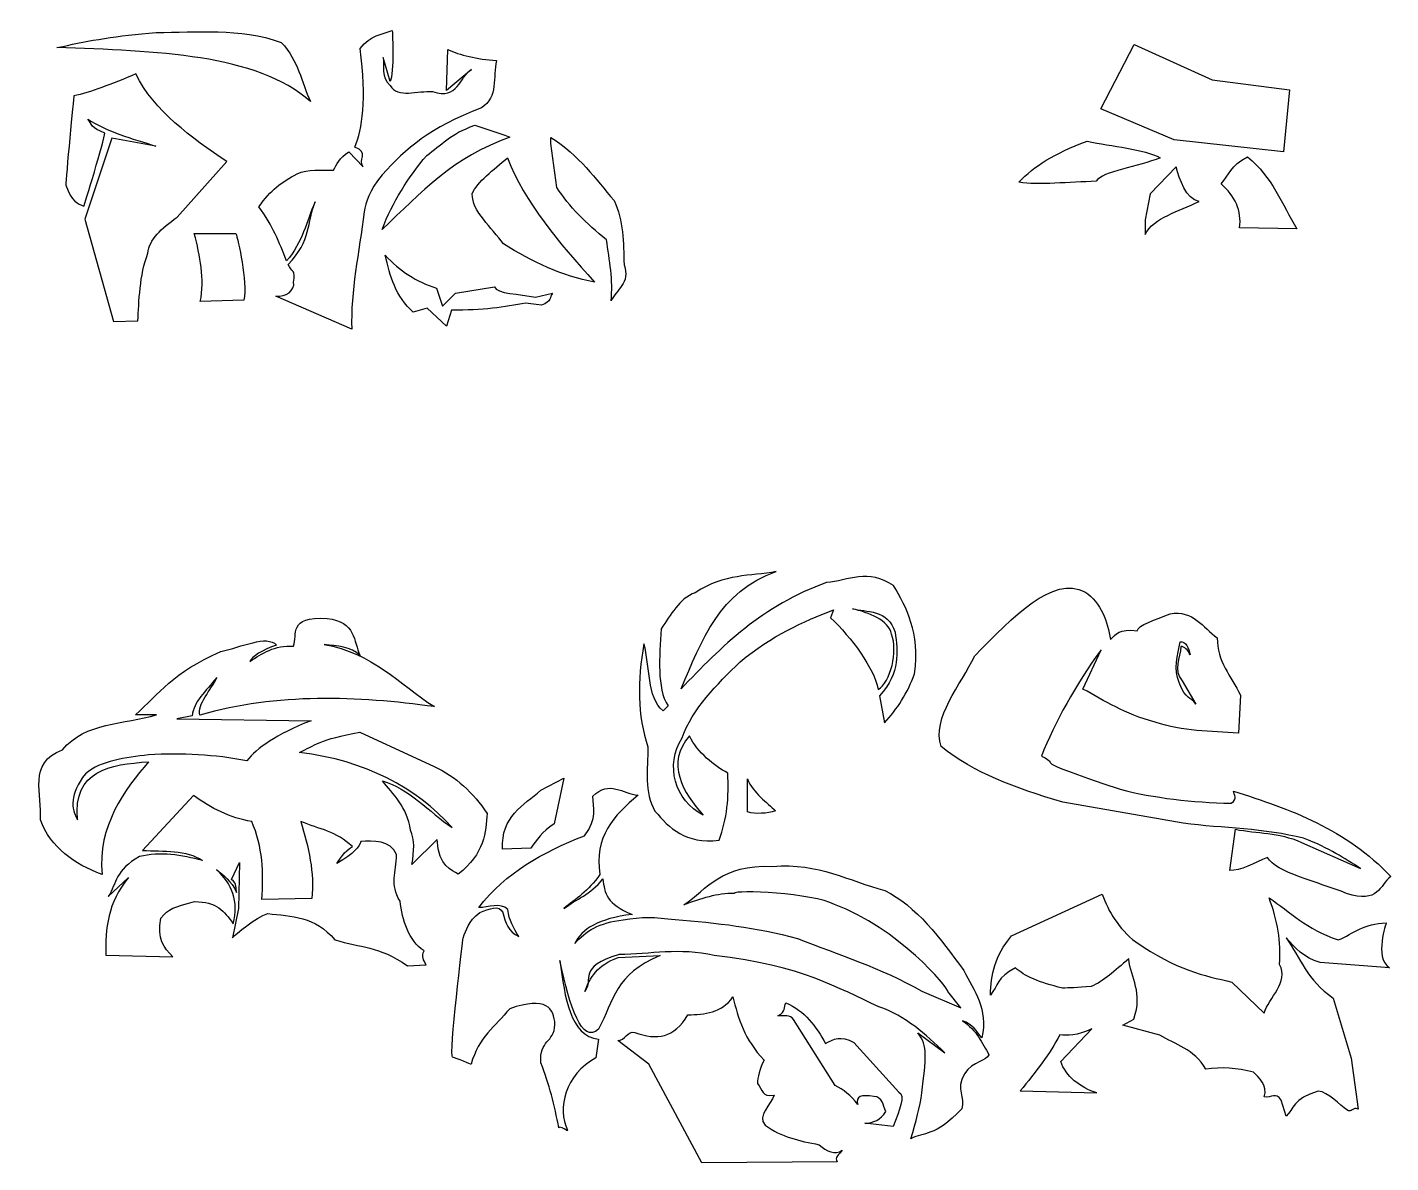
# Model space of a CAD drawing. Header units: centimetres. Extents: x -10 to 51.2, y -6.5 to 14.
# Drawn here: x 29.19 to 42.55, y 2.51 to 13.64 of the extents above; entities that cross this region are included whole.
import ezdxf

# ---------------------------------------------------------------- set-up
doc = ezdxf.new("R2010")
doc.units = ezdxf.units.CM
doc.header["$MEASUREMENT"] = 0
doc.layers.add('Layer 1', color=7, linetype='Continuous')

msp = doc.modelspace()

# ---------------------------------------------------------------- linework, layer by layer
at = {"layer": 'Layer 1', "color": 69, "lineweight": 25}
for points, knots in [([(29.47546, 13.44257), (30.44685, 13.4044), (31.43572, 13.3832), (31.96134, 12.91199), (31.96134, 12.91199), (31.87247, 13.1061), (31.8466, 13.30921), (31.6764, 13.4917), (31.6764, 13.4917), (31.25733, 13.64055), (30.85509, 13.58731), (30.4482, 13.58996), (30.4482, 13.58996), (30.06676, 13.55948), (29.78578, 13.5089), (29.53442, 13.4524), (29.53442, 13.4524), (29.53442, 13.4524), (29.47547, 13.44257), (29.47547, 13.44257), (29.47547, 13.44257), (29.47547, 13.44257), (29.47546, 13.44257), (29.47546, 13.44257)], [0, 0, 0, 0, 0.14285714, 0.14285714, 0.14285714, 0.14285714, 0.28571429, 0.28571429, 0.28571429, 0.28571429, 0.42857143, 0.42857143, 0.42857143, 0.42857143, 0.57142857, 0.57142857, 0.57142857, 0.57142857, 0.71428571, 0.71428571, 0.71428571, 0.71428571, 1, 1, 1, 1]), ([(33.30917, 13.42195), (33.30917, 13.42195), (33.29443, 13.0191), (33.29443, 13.0191), (33.29443, 13.0191), (33.29443, 13.0191), (33.54007, 13.22544), (33.54007, 13.22544), (33.54007, 13.22544), (33.41385, 13.1516), (33.41627, 12.92573), (33.15687, 13.00928), (33.15687, 13.00928), (33.01553, 13.02262), (32.81582, 12.9387), (32.74419, 13.06823), (32.74419, 13.06823), (32.65008, 13.15994), (32.68655, 13.25164), (32.67541, 13.34335), (32.67541, 13.34335), (32.67541, 13.34335), (32.74419, 13.10754), (32.74419, 13.10754), (32.74419, 13.10754), (32.78349, 13.18614), (32.76384, 13.60865), (32.76384, 13.60865), (32.76384, 13.60865), (32.65904, 13.56507), (32.55423, 13.57094), (32.44942, 13.43179), (32.44942, 13.43179), (32.51366, 12.92431), (32.47295, 12.64725), (32.39538, 12.46397), (32.39538, 12.46397), (32.54221, 12.41366), (32.42322, 12.33787), (32.4789, 12.27237), (32.4789, 12.27237), (32.4789, 12.27237), (32.33643, 12.41975), (32.33643, 12.41975), (32.33643, 12.41975), (32.24336, 12.35916), (32.21871, 12.29857), (32.18905, 12.23798), (32.18905, 12.23798), (32.06657, 12.23824), (31.94054, 12.25273), (31.83041, 12.20359), (31.83041, 12.20359), (31.68079, 12.12257), (31.56961, 12.04681), (31.45704, 11.87934), (31.45704, 11.87934), (31.59573, 11.68938), (31.65317, 11.53872), (31.72725, 11.34876), (31.72725, 11.34876), (31.88673, 11.53889), (31.92097, 11.72615), (32.00728, 11.92847), (32.00728, 11.92847), (31.92666, 11.72557), (31.97372, 11.55214), (31.74199, 11.31437), (31.74199, 11.31437), (31.77634, 11.2413), (31.81986, 11.26203), (31.79603, 11.14242), (31.79603, 11.14242), (31.81336, 11.0626), (31.71851, 10.99015), (31.62408, 11.00486), (31.62408, 11.00486), (31.62408, 11.00486), (32.36592, 10.68061), (32.36592, 10.68061), (32.36592, 10.68061), (32.35471, 11.05146), (32.4383, 11.43469), (32.48874, 11.83021), (32.48874, 11.83021), (32.50674, 11.92864), (32.53186, 12.03103), (32.6656, 12.19376), (32.6656, 12.19376), (32.90074, 12.45487), (33.12579, 12.65125), (33.63834, 12.85208), (33.63834, 12.85208), (33.80359, 12.95323), (33.74878, 13.15441), (33.78573, 13.31388), (33.78573, 13.31388), (33.59386, 13.32767), (33.42275, 13.36903), (33.30919, 13.42196), (33.30919, 13.42196), (33.30919, 13.42196), (33.30917, 13.42195), (33.30917, 13.42195)], [0, 0, 0, 0, 0.03703704, 0.03703704, 0.03703704, 0.03703704, 0.07407407, 0.07407407, 0.07407407, 0.07407407, 0.11111111, 0.11111111, 0.11111111, 0.11111111, 0.14814815, 0.14814815, 0.14814815, 0.14814815, 0.18518519, 0.18518519, 0.18518519, 0.18518519, 0.22222222, 0.22222222, 0.22222222, 0.22222222, 0.25925926, 0.25925926, 0.25925926, 0.25925926, 0.2962963, 0.2962963, 0.2962963, 0.2962963, 0.33333333, 0.33333333, 0.33333333, 0.33333333, 0.37037037, 0.37037037, 0.37037037, 0.37037037, 0.40740741, 0.40740741, 0.40740741, 0.40740741, 0.44444444, 0.44444444, 0.44444444, 0.44444444, 0.48148148, 0.48148148, 0.48148148, 0.48148148, 0.51851852, 0.51851852, 0.51851852, 0.51851852, 0.55555556, 0.55555556, 0.55555556, 0.55555556, 0.59259259, 0.59259259, 0.59259259, 0.59259259, 0.62962963, 0.62962963, 0.62962963, 0.62962963, 0.66666667, 0.66666667, 0.66666667, 0.66666667, 0.7037037, 0.7037037, 0.7037037, 0.7037037, 0.74074074, 0.74074074, 0.74074074, 0.74074074, 0.77777778, 0.77777778, 0.77777778, 0.77777778, 0.81481481, 0.81481481, 0.81481481, 0.81481481, 0.85185185, 0.85185185, 0.85185185, 0.85185185, 0.88888889, 0.88888889, 0.88888889, 0.88888889, 0.92592593, 0.92592593, 0.92592593, 0.92592593, 1, 1, 1, 1]), ([(31.14071, 12.32321), (31.14071, 12.32321), (30.65434, 11.77789), (30.65434, 11.77789), (30.65434, 11.77789), (30.50308, 11.67021), (30.37793, 11.55779), (30.3694, 11.42417), (30.3694, 11.42417), (30.28645, 11.21202), (30.28014, 10.94845), (30.27114, 10.76094), (30.27114, 10.76094), (30.27114, 10.76094), (30.03041, 10.75603), (30.03041, 10.75603), (30.03041, 10.75603), (30.03041, 10.75603), (29.75038, 11.75824), (29.75038, 11.75824), (29.75038, 11.75824), (29.75038, 11.75824), (30.01567, 12.55411), (30.01567, 12.55411), (30.01567, 12.55411), (30.01567, 12.55411), (30.448, 12.47551), (30.448, 12.47551), (30.448, 12.47551), (30.21075, 12.5494), (29.96671, 12.61651), (29.77986, 12.7408), (29.77986, 12.7408), (29.81729, 12.69495), (29.81273, 12.64909), (29.94689, 12.60324), (29.94689, 12.60324), (29.94689, 12.54429), (29.74055, 11.88597), (29.74055, 11.88597), (29.74055, 11.88597), (29.6816, 11.90924), (29.62264, 11.92876), (29.56369, 12.09231), (29.56369, 12.09231), (29.56369, 12.15126), (29.6423, 12.96679), (29.6423, 12.96679), (29.6423, 12.96679), (29.79865, 12.99992), (30.0172, 13.08487), (30.25149, 13.18295), (30.25149, 13.18295), (30.42605, 12.81889), (30.7987, 12.55846), (31.14071, 12.32321)], [0, 0, 0, 0, 0.06666667, 0.06666667, 0.06666667, 0.06666667, 0.13333333, 0.13333333, 0.13333333, 0.13333333, 0.2, 0.2, 0.2, 0.2, 0.26666667, 0.26666667, 0.26666667, 0.26666667, 0.33333333, 0.33333333, 0.33333333, 0.33333333, 0.4, 0.4, 0.4, 0.4, 0.46666667, 0.46666667, 0.46666667, 0.46666667, 0.53333333, 0.53333333, 0.53333333, 0.53333333, 0.6, 0.6, 0.6, 0.6, 0.66666667, 0.66666667, 0.66666667, 0.66666667, 0.73333333, 0.73333333, 0.73333333, 0.73333333, 0.8, 0.8, 0.8, 0.8, 0.86666667, 0.86666667, 0.86666667, 0.86666667, 1, 1, 1, 1]), ([(33.86778, 12.58121), (33.86778, 12.58121), (33.57301, 12.67947), (33.57301, 12.67947), (33.57301, 12.67947), (33.32285, 12.59154), (33.24568, 12.48439), (33.10138, 12.3847), (33.10138, 12.3847), (32.91861, 12.16702), (32.76836, 11.92766), (32.66414, 11.6576), (32.66414, 11.6576), (33.04996, 12.02573), (33.36217, 12.36678), (33.91691, 12.56156), (33.91691, 12.56156), (33.91691, 12.56156), (33.86778, 12.58121), (33.86778, 12.58121)], [0, 0, 0, 0, 0.16666667, 0.16666667, 0.16666667, 0.16666667, 0.33333333, 0.33333333, 0.33333333, 0.33333333, 0.5, 0.5, 0.5, 0.5, 0.66666667, 0.66666667, 0.66666667, 0.66666667, 1, 1, 1, 1]), ([(34.3182, 12.50055), (34.3182, 12.50055), (34.37715, 12.06822), (34.37715, 12.06822), (34.37715, 12.06822), (34.49792, 11.88576), (34.66472, 11.71374), (34.86352, 11.55729), (34.86352, 11.55729), (34.89177, 11.35423), (34.93098, 11.16099), (34.90774, 10.95793), (34.90774, 10.95793), (34.96017, 11.06992), (35.09941, 11.12984), (35.03547, 11.31165), (35.03547, 11.31165), (35.03106, 11.52936), (35.03072, 11.74823), (34.93721, 11.94049), (34.93721, 11.94049), (34.75445, 12.15567), (34.5998, 12.38139), (34.3182, 12.5595), (34.3182, 12.5595), (34.3182, 12.5595), (34.3182, 12.50055), (34.3182, 12.50055)], [0, 0, 0, 0, 0.125, 0.125, 0.125, 0.125, 0.25, 0.25, 0.25, 0.25, 0.375, 0.375, 0.375, 0.375, 0.5, 0.5, 0.5, 0.5, 0.625, 0.625, 0.625, 0.625, 0.75, 0.75, 0.75, 0.75, 1, 1, 1, 1]), ([(33.89181, 12.36101), (33.76029, 12.2431), (33.59442, 12.1252), (33.54791, 12.00729), (33.54791, 12.00729), (33.54334, 11.83292), (33.7406, 11.67873), (33.8525, 11.51601), (33.8525, 11.51601), (34.13497, 11.34482), (34.4252, 11.19693), (34.74663, 11.14264), (34.74663, 11.14264), (34.39546, 11.52984), (34.06237, 11.92221), (33.8918, 12.36102), (33.8918, 12.36102), (33.8918, 12.36102), (33.89181, 12.36101), (33.89181, 12.36101)], [0, 0, 0, 0, 0.16666667, 0.16666667, 0.16666667, 0.16666667, 0.33333333, 0.33333333, 0.33333333, 0.33333333, 0.5, 0.5, 0.5, 0.5, 0.66666667, 0.66666667, 0.66666667, 0.66666667, 1, 1, 1, 1]), ([(30.82341, 11.61862), (30.87938, 11.39591), (30.92742, 11.17319), (30.88236, 10.95048), (30.88236, 10.95048), (30.88236, 10.95048), (31.30977, 10.96522), (31.30977, 10.96522), (31.30977, 10.96522), (31.34861, 11.14197), (31.25079, 11.56212), (31.23116, 11.61862), (31.23116, 11.61862), (31.23116, 11.61862), (30.8234, 11.61862), (30.8234, 11.61862), (30.8234, 11.61862), (30.8234, 11.61862), (30.82341, 11.61862), (30.82341, 11.61862)], [0, 0, 0, 0, 0.16666667, 0.16666667, 0.16666667, 0.16666667, 0.33333333, 0.33333333, 0.33333333, 0.33333333, 0.5, 0.5, 0.5, 0.5, 0.66666667, 0.66666667, 0.66666667, 0.66666667, 1, 1, 1, 1]), ([(32.69469, 11.40626), (32.74097, 11.2014), (32.79495, 10.99963), (32.96981, 10.8462), (32.96981, 10.8462), (32.96981, 10.8462), (33.10737, 10.8855), (33.10737, 10.8855), (33.10737, 10.8855), (33.10737, 10.8855), (33.29405, 10.70864), (33.29405, 10.70864), (33.29405, 10.70864), (33.29405, 10.70864), (33.34318, 10.86585), (33.34318, 10.86585), (33.34318, 10.86585), (33.64967, 10.86473), (33.86731, 10.89693), (34.07028, 10.93463), (34.07028, 10.93463), (34.07028, 10.93463), (34.22749, 10.91498), (34.22749, 10.91498), (34.22749, 10.91498), (34.32946, 10.95428), (34.30332, 10.99358), (34.33557, 11.03289), (34.33557, 11.03289), (34.33557, 11.03289), (34.16853, 10.99359), (34.16853, 10.99359), (34.16853, 10.99359), (34.00763, 11.0295), (33.78919, 11.02337), (33.76568, 11.09676), (33.76568, 11.09676), (33.76568, 11.09676), (33.38248, 11.03289), (33.38248, 11.03289), (33.38248, 11.03289), (33.38248, 11.03289), (33.25475, 10.90516), (33.25475, 10.90516), (33.25475, 10.90516), (33.25475, 10.90516), (33.1958, 11.08202), (33.1958, 11.08202), (33.1958, 11.08202), (33.00256, 11.14425), (32.83553, 11.25233), (32.6947, 11.40627), (32.6947, 11.40627), (32.6947, 11.40627), (32.69469, 11.40626), (32.69469, 11.40626)], [0, 0, 0, 0, 0.06666667, 0.06666667, 0.06666667, 0.06666667, 0.13333333, 0.13333333, 0.13333333, 0.13333333, 0.2, 0.2, 0.2, 0.2, 0.26666667, 0.26666667, 0.26666667, 0.26666667, 0.33333333, 0.33333333, 0.33333333, 0.33333333, 0.4, 0.4, 0.4, 0.4, 0.46666667, 0.46666667, 0.46666667, 0.46666667, 0.53333333, 0.53333333, 0.53333333, 0.53333333, 0.6, 0.6, 0.6, 0.6, 0.66666667, 0.66666667, 0.66666667, 0.66666667, 0.73333333, 0.73333333, 0.73333333, 0.73333333, 0.8, 0.8, 0.8, 0.8, 0.86666667, 0.86666667, 0.86666667, 0.86666667, 1, 1, 1, 1])]:
    msp.add_open_spline(points, degree=3, knots=knots, dxfattribs=at)
at = {"layer": 'Layer 1', "color": 17, "lineweight": 25}
for points, knots in [([(40.03406, 13.46989), (40.03406, 13.46989), (39.70981, 12.84105), (39.70981, 12.84105), (39.70981, 12.84105), (39.70981, 12.84105), (40.42708, 12.53646), (40.42708, 12.53646), (40.42708, 12.53646), (40.42708, 12.53646), (41.49807, 12.41855), (41.49807, 12.41855), (41.49807, 12.41855), (41.49807, 12.41855), (41.55702, 13.02774), (41.55702, 13.02774), (41.55702, 13.02774), (41.55702, 13.02774), (40.80045, 13.126), (40.80045, 13.126), (40.80045, 13.126), (40.80045, 13.126), (40.03405, 13.4699), (40.03405, 13.4699), (40.03405, 13.4699), (40.03405, 13.4699), (40.03406, 13.46989), (40.03406, 13.46989)], [0, 0, 0, 0, 0.125, 0.125, 0.125, 0.125, 0.25, 0.25, 0.25, 0.25, 0.375, 0.375, 0.375, 0.375, 0.5, 0.5, 0.5, 0.5, 0.625, 0.625, 0.625, 0.625, 0.75, 0.75, 0.75, 0.75, 1, 1, 1, 1]), ([(38.90553, 12.12012), (39.09588, 12.09248), (39.40111, 12.12227), (39.6621, 12.12995), (39.6621, 12.12995), (39.7213, 12.2297), (40.07951, 12.27281), (40.29094, 12.36085), (40.29094, 12.36085), (40.13007, 12.44841), (39.81615, 12.47039), (39.57367, 12.52297), (39.57367, 12.52297), (39.24364, 12.39851), (39.05792, 12.28388), (38.90553, 12.12012)], [0, 0, 0, 0, 0.2, 0.2, 0.2, 0.2, 0.4, 0.4, 0.4, 0.4, 0.6, 0.6, 0.6, 0.6, 1, 1, 1, 1]), ([(41.14742, 12.36998), (40.97613, 12.28155), (40.96503, 12.19312), (40.88704, 12.10469), (40.88704, 12.10469), (41.02293, 11.98568), (41.09007, 11.84376), (41.06881, 11.67236), (41.06881, 11.67236), (41.06881, 11.67236), (41.62887, 11.66253), (41.62887, 11.66253), (41.62887, 11.66253), (41.48611, 11.90721), (41.38669, 12.17356), (41.14742, 12.36997), (41.14742, 12.36997), (41.14742, 12.36997), (41.14742, 12.36998), (41.14742, 12.36998)], [0, 0, 0, 0, 0.16666667, 0.16666667, 0.16666667, 0.16666667, 0.33333333, 0.33333333, 0.33333333, 0.33333333, 0.5, 0.5, 0.5, 0.5, 0.66666667, 0.66666667, 0.66666667, 0.66666667, 1, 1, 1, 1]), ([(40.44651, 12.27254), (40.48119, 12.15329), (40.53871, 11.9537), (40.6725, 11.93356), (40.6725, 11.93356), (40.46802, 11.8319), (40.23, 11.77564), (40.14192, 11.60931), (40.14192, 11.60931), (40.14192, 11.60931), (40.14192, 11.75178), (40.14192, 11.75178), (40.14192, 11.75178), (40.14192, 11.75178), (40.19105, 12.00725), (40.19105, 12.00725), (40.19105, 12.00725), (40.19105, 12.00725), (40.44652, 12.27254), (40.44652, 12.27254), (40.44652, 12.27254), (40.44652, 12.27254), (40.44651, 12.27254), (40.44651, 12.27254)], [0, 0, 0, 0, 0.14285714, 0.14285714, 0.14285714, 0.14285714, 0.28571429, 0.28571429, 0.28571429, 0.28571429, 0.42857143, 0.42857143, 0.42857143, 0.42857143, 0.57142857, 0.57142857, 0.57142857, 0.57142857, 0.71428571, 0.71428571, 0.71428571, 0.71428571, 1, 1, 1, 1])]:
    msp.add_open_spline(points, degree=3, knots=knots, dxfattribs=at)
at = {"layer": 'Layer 1', "color": 43, "lineweight": 25}
for points, knots in [([(35.6776, 6.69173), (35.75461, 6.52846), (35.9216, 6.39982), (36.05097, 6.32818), (36.05097, 6.32818), (36.06595, 6.09651), (36.0441, 5.87536), (35.96745, 5.66986), (35.96745, 5.66986), (35.63254, 5.63118), (35.48084, 5.78795), (35.33861, 5.9548), (35.33861, 5.9548), (35.23138, 6.13631), (35.26564, 6.36499), (35.26983, 6.58364), (35.26983, 6.58364), (35.16659, 6.89325), (35.16358, 7.2337), (35.23053, 7.59568), (35.23053, 7.59568), (35.29198, 7.37556), (35.25769, 7.07166), (35.41722, 6.93736), (35.41722, 6.93736), (35.41722, 6.93736), (35.46635, 6.98649), (35.46635, 6.98649), (35.46635, 6.98649), (35.35221, 7.16571), (35.38651, 7.46368), (35.39757, 7.74306), (35.39757, 7.74306), (35.4961, 7.87636), (35.57208, 8.03672), (35.73164, 8.09678), (35.73164, 8.09678), (36.02713, 8.28635), (36.26778, 8.25658), (36.52751, 8.30312), (36.52751, 8.30312), (35.9704, 8.11318), (35.79606, 7.6225), (35.59408, 7.15352), (35.59408, 7.15352), (35.98713, 7.5689), (36.39428, 7.97253), (37.01879, 8.19503), (37.01879, 8.19503), (37.23259, 8.21525), (37.42751, 8.3362), (37.67711, 8.16555), (37.67711, 8.16555), (37.80659, 7.94237), (37.93326, 7.71617), (37.88345, 7.3009), (37.88345, 7.3009), (37.81346, 7.11215), (37.71101, 6.95586), (37.58868, 6.81945), (37.58868, 6.81945), (37.58868, 6.81945), (37.53955, 7.08474), (37.53955, 7.08474), (37.53955, 7.08474), (37.74644, 7.31577), (37.7163, 7.51629), (37.69185, 7.70867), (37.69185, 7.70867), (37.62262, 7.93651), (37.4042, 7.90601), (37.27426, 7.93957), (37.27426, 7.93957), (37.43063, 7.8996), (37.6303, 7.83236), (37.65746, 7.68902), (37.65746, 7.68902), (37.72107, 7.52689), (37.64906, 7.21482), (37.52481, 7.14861), (37.52481, 7.14861), (37.48814, 7.35535), (37.2665, 7.65582), (37.05809, 7.85114), (37.05809, 7.85114), (37.05809, 7.85114), (37.08757, 7.92974), (37.08757, 7.92974), (37.08757, 7.92974), (36.78747, 7.80886), (36.48674, 7.681), (36.17379, 7.41881), (36.17379, 7.41881), (35.94131, 7.19116), (35.70855, 6.96364), (35.60391, 6.67206), (35.60391, 6.67206), (35.4356, 6.40745), (35.53213, 6.05905), (35.81025, 5.91549), (35.81025, 5.91549), (35.61444, 6.13044), (35.43998, 6.43352), (35.6776, 6.69171), (35.6776, 6.69171), (35.6776, 6.69171), (35.6776, 6.69173), (35.6776, 6.69173)], [0, 0, 0, 0, 0.03571429, 0.03571429, 0.03571429, 0.03571429, 0.07142857, 0.07142857, 0.07142857, 0.07142857, 0.10714286, 0.10714286, 0.10714286, 0.10714286, 0.14285714, 0.14285714, 0.14285714, 0.14285714, 0.17857143, 0.17857143, 0.17857143, 0.17857143, 0.21428571, 0.21428571, 0.21428571, 0.21428571, 0.25, 0.25, 0.25, 0.25, 0.28571429, 0.28571429, 0.28571429, 0.28571429, 0.32142857, 0.32142857, 0.32142857, 0.32142857, 0.35714286, 0.35714286, 0.35714286, 0.35714286, 0.39285714, 0.39285714, 0.39285714, 0.39285714, 0.42857143, 0.42857143, 0.42857143, 0.42857143, 0.46428571, 0.46428571, 0.46428571, 0.46428571, 0.5, 0.5, 0.5, 0.5, 0.53571429, 0.53571429, 0.53571429, 0.53571429, 0.57142857, 0.57142857, 0.57142857, 0.57142857, 0.60714286, 0.60714286, 0.60714286, 0.60714286, 0.64285714, 0.64285714, 0.64285714, 0.64285714, 0.67857143, 0.67857143, 0.67857143, 0.67857143, 0.71428571, 0.71428571, 0.71428571, 0.71428571, 0.75, 0.75, 0.75, 0.75, 0.78571429, 0.78571429, 0.78571429, 0.78571429, 0.82142857, 0.82142857, 0.82142857, 0.82142857, 0.85714286, 0.85714286, 0.85714286, 0.85714286, 0.89285714, 0.89285714, 0.89285714, 0.89285714, 0.92857143, 0.92857143, 0.92857143, 0.92857143, 1, 1, 1, 1]), ([(39.80333, 7.63852), (39.77626, 7.81331), (39.71082, 7.99594), (39.55278, 8.10524), (39.55278, 8.10524), (39.23572, 8.2673), (38.85273, 7.86225), (38.47196, 7.4764), (38.47196, 7.4764), (38.33944, 7.19473), (38.04923, 6.86885), (38.1428, 6.58718), (38.1428, 6.58718), (38.47456, 6.32511), (38.85454, 6.18811), (39.33661, 6.04186), (39.33661, 6.04186), (39.33661, 6.04186), (40.51568, 5.83552), (40.51568, 5.83552), (40.51568, 5.83552), (40.90878, 5.78672), (41.31398, 5.78626), (41.69475, 5.68814), (41.69475, 5.68814), (41.95915, 5.58988), (42.08766, 5.49163), (42.25481, 5.39337), (42.25481, 5.39337), (42.25481, 5.39337), (41.6751, 5.64884), (41.6751, 5.64884), (41.6751, 5.64884), (41.44729, 5.74968), (41.24254, 5.73516), (41.02661, 5.77657), (41.02661, 5.77657), (41.02661, 5.77657), (40.97257, 5.37372), (40.97257, 5.37372), (40.97257, 5.37372), (41.07532, 5.36612), (41.2144, 5.44936), (41.34103, 5.50145), (41.34103, 5.50145), (41.42407, 5.35254), (41.83432, 5.26137), (42.11725, 5.14773), (42.11725, 5.14773), (42.43034, 5.04436), (42.44054, 5.22607), (42.54958, 5.31477), (42.54958, 5.31477), (42.11699, 5.77272), (41.56857, 5.97585), (41.00696, 6.14995), (41.00696, 6.14995), (41.01455, 6.113), (41.05245, 6.08111), (40.98731, 6.03204), (40.98731, 6.03204), (40.59876, 6.0404), (40.23283, 6.08267), (39.89667, 6.1696), (39.89667, 6.1696), (38.9063, 6.50143), (39.36298, 6.38548), (39.12536, 6.49385), (39.12536, 6.49385), (39.25834, 6.82741), (39.45925, 7.18872), (39.70998, 7.53536), (39.70998, 7.53536), (39.70998, 7.53536), (39.53312, 7.15216), (39.53312, 7.15216), (39.53312, 7.15216), (39.74663, 7.03452), (39.93994, 6.90822), (40.24056, 6.82791), (40.24056, 6.82791), (40.5124, 6.73369), (40.78424, 6.74105), (41.05609, 6.71983), (41.05609, 6.71983), (41.05609, 6.71983), (41.07574, 7.0932), (41.07574, 7.0932), (41.07574, 7.0932), (40.9879, 7.27363), (40.84312, 7.42559), (40.84975, 7.65326), (40.84975, 7.65326), (40.70866, 7.75388), (40.61242, 7.9314), (40.38795, 7.88907), (40.38795, 7.88907), (40.24839, 7.83339), (40.06771, 7.77771), (40.0637, 7.72203), (40.0637, 7.72203), (39.88527, 7.74917), (39.85677, 7.68636), (39.80332, 7.63851), (39.80332, 7.63851), (39.80332, 7.63851), (39.80333, 7.63852), (39.80333, 7.63852)], [0, 0, 0, 0, 0.03571429, 0.03571429, 0.03571429, 0.03571429, 0.07142857, 0.07142857, 0.07142857, 0.07142857, 0.10714286, 0.10714286, 0.10714286, 0.10714286, 0.14285714, 0.14285714, 0.14285714, 0.14285714, 0.17857143, 0.17857143, 0.17857143, 0.17857143, 0.21428571, 0.21428571, 0.21428571, 0.21428571, 0.25, 0.25, 0.25, 0.25, 0.28571429, 0.28571429, 0.28571429, 0.28571429, 0.32142857, 0.32142857, 0.32142857, 0.32142857, 0.35714286, 0.35714286, 0.35714286, 0.35714286, 0.39285714, 0.39285714, 0.39285714, 0.39285714, 0.42857143, 0.42857143, 0.42857143, 0.42857143, 0.46428571, 0.46428571, 0.46428571, 0.46428571, 0.5, 0.5, 0.5, 0.5, 0.53571429, 0.53571429, 0.53571429, 0.53571429, 0.57142857, 0.57142857, 0.57142857, 0.57142857, 0.60714286, 0.60714286, 0.60714286, 0.60714286, 0.64285714, 0.64285714, 0.64285714, 0.64285714, 0.67857143, 0.67857143, 0.67857143, 0.67857143, 0.71428571, 0.71428571, 0.71428571, 0.71428571, 0.75, 0.75, 0.75, 0.75, 0.78571429, 0.78571429, 0.78571429, 0.78571429, 0.82142857, 0.82142857, 0.82142857, 0.82142857, 0.85714286, 0.85714286, 0.85714286, 0.85714286, 0.89285714, 0.89285714, 0.89285714, 0.89285714, 0.92857143, 0.92857143, 0.92857143, 0.92857143, 1, 1, 1, 1]), ([(29.91886, 5.3333), (29.87387, 5.8113), (30.14227, 6.1662), (30.37575, 6.43868), (30.37575, 6.43868), (29.99362, 6.41191), (29.63604, 6.35836), (29.67813, 5.86879), (29.67813, 5.86879), (29.61828, 5.98402), (29.59617, 6.11478), (29.75674, 6.32077), (29.75674, 6.32077), (29.91001, 6.45375), (30.14654, 6.47573), (30.37575, 6.50746), (30.37575, 6.50746), (30.70307, 6.5259), (31.02444, 6.50866), (31.33866, 6.44851), (31.33866, 6.44851), (31.43904, 6.57377), (31.61896, 6.70321), (31.9675, 6.84153), (31.9675, 6.84153), (31.9675, 6.84153), (30.65087, 6.86118), (30.65087, 6.86118), (30.65087, 6.86118), (30.65087, 6.86118), (30.80317, 6.89066), (30.80317, 6.89066), (30.80317, 6.89066), (30.81603, 7.02494), (30.93238, 7.12975), (31.0439, 7.26403), (31.0439, 7.26403), (30.99335, 7.14873), (30.84611, 6.99926), (30.87686, 6.89557), (30.87686, 6.89557), (31.64144, 7.1155), (32.42441, 7.08269), (33.17605, 6.97909), (33.17605, 6.97909), (32.83172, 7.19955), (32.569, 7.50903), (32.09523, 7.58828), (32.09523, 7.58828), (32.2245, 7.57499), (32.35763, 7.56939), (32.44895, 7.4802), (32.44895, 7.4802), (32.38266, 7.62228), (32.40895, 7.81065), (32.12471, 7.84375), (32.12471, 7.84375), (31.7362, 7.86888), (31.83848, 7.68418), (31.79555, 7.57355), (31.79555, 7.57355), (31.61213, 7.58011), (31.48708, 7.50495), (31.36814, 7.42125), (31.36814, 7.42125), (31.38668, 7.4671), (31.49252, 7.53752), (31.62852, 7.58337), (31.62852, 7.58337), (31.53591, 7.68697), (31.28516, 7.56171), (31.0832, 7.5195), (31.0832, 7.5195), (30.61049, 7.31316), (30.4776, 7.10682), (30.24802, 6.90049), (30.24802, 6.90049), (30.24802, 6.90049), (30.45436, 6.90049), (30.45436, 6.90049), (30.45436, 6.90049), (30.13615, 6.80524), (29.75523, 6.82758), (29.53075, 6.55659), (29.53075, 6.55659), (29.18642, 6.42817), (29.33741, 6.1163), (29.31459, 5.8688), (29.31459, 5.8688), (29.42137, 5.59565), (29.64225, 5.43661), (29.91887, 5.3333), (29.91887, 5.3333), (29.91887, 5.3333), (29.91886, 5.3333), (29.91886, 5.3333)], [0, 0, 0, 0, 0.04, 0.04, 0.04, 0.04, 0.08, 0.08, 0.08, 0.08, 0.12, 0.12, 0.12, 0.12, 0.16, 0.16, 0.16, 0.16, 0.2, 0.2, 0.2, 0.2, 0.24, 0.24, 0.24, 0.24, 0.28, 0.28, 0.28, 0.28, 0.32, 0.32, 0.32, 0.32, 0.36, 0.36, 0.36, 0.36, 0.4, 0.4, 0.4, 0.4, 0.44, 0.44, 0.44, 0.44, 0.48, 0.48, 0.48, 0.48, 0.52, 0.52, 0.52, 0.52, 0.56, 0.56, 0.56, 0.56, 0.6, 0.6, 0.6, 0.6, 0.64, 0.64, 0.64, 0.64, 0.68, 0.68, 0.68, 0.68, 0.72, 0.72, 0.72, 0.72, 0.76, 0.76, 0.76, 0.76, 0.8, 0.8, 0.8, 0.8, 0.84, 0.84, 0.84, 0.84, 0.88, 0.88, 0.88, 0.88, 0.92, 0.92, 0.92, 0.92, 1, 1, 1, 1]), ([(40.58447, 7.48623), (40.56544, 7.55626), (40.54384, 7.62113), (40.48621, 7.61396), (40.48621, 7.61396), (40.46334, 7.48623), (40.41799, 7.34376), (40.47638, 7.21602), (40.47638, 7.21602), (40.54352, 7.0401), (40.5861, 7.0801), (40.6385, 7.00477), (40.6385, 7.00477), (40.6385, 7.00477), (40.50585, 7.23076), (40.50585, 7.23076), (40.50585, 7.23076), (40.41134, 7.34375), (40.49083, 7.45675), (40.49111, 7.56974), (40.49111, 7.56974), (40.52884, 7.56838), (40.55982, 7.53998), (40.58445, 7.48622), (40.58445, 7.48622), (40.58445, 7.48622), (40.58447, 7.48623), (40.58447, 7.48623)], [0, 0, 0, 0, 0.125, 0.125, 0.125, 0.125, 0.25, 0.25, 0.25, 0.25, 0.375, 0.375, 0.375, 0.375, 0.5, 0.5, 0.5, 0.5, 0.625, 0.625, 0.625, 0.625, 0.75, 0.75, 0.75, 0.75, 1, 1, 1, 1]), ([(31.85613, 6.53086), (32.50323, 6.44806), (32.99067, 6.19108), (33.34962, 5.79394), (33.34962, 5.79394), (33.12538, 5.94541), (32.92586, 6.18075), (32.66674, 6.25083), (32.66674, 6.25083), (32.77092, 6.12445), (32.91106, 5.9936), (32.94186, 5.76938), (32.94186, 5.76938), (32.98389, 5.66949), (32.97997, 5.56953), (32.9566, 5.4304), (32.9566, 5.4304), (32.9566, 5.4304), (33.20224, 5.67604), (33.20224, 5.67604), (33.20224, 5.67604), (33.21544, 5.40256), (33.35131, 5.38289), (33.40858, 5.33706), (33.40858, 5.33706), (33.66999, 5.53398), (33.68003, 5.75462), (33.69352, 5.93151), (33.69352, 5.93151), (33.55688, 6.1347), (33.38796, 6.29485), (33.17276, 6.39331), (33.17276, 6.39331), (33.17276, 6.39331), (32.44567, 6.72738), (32.44567, 6.72738), (32.44567, 6.72738), (32.05903, 6.66188), (31.99688, 6.59637), (31.85613, 6.53087), (31.85613, 6.53087), (31.85613, 6.53087), (31.85613, 6.53086), (31.85613, 6.53086)], [0, 0, 0, 0, 0.08333333, 0.08333333, 0.08333333, 0.08333333, 0.16666667, 0.16666667, 0.16666667, 0.16666667, 0.25, 0.25, 0.25, 0.25, 0.33333333, 0.33333333, 0.33333333, 0.33333333, 0.41666667, 0.41666667, 0.41666667, 0.41666667, 0.5, 0.5, 0.5, 0.5, 0.58333333, 0.58333333, 0.58333333, 0.58333333, 0.66666667, 0.66666667, 0.66666667, 0.66666667, 0.75, 0.75, 0.75, 0.75, 0.83333333, 0.83333333, 0.83333333, 0.83333333, 1, 1, 1, 1]), ([(34.73076, 6.10082), (34.72864, 5.98314), (34.78262, 5.89096), (34.64724, 5.71271), (34.64724, 5.71271), (34.23147, 5.55021), (33.88256, 5.35577), (33.61064, 5.01018), (33.61064, 5.01018), (33.70677, 5.00708), (33.82271, 5.0634), (33.89558, 4.99053), (33.89558, 4.99053), (33.9068, 4.88556), (33.95384, 4.80447), (34.00366, 4.72524), (34.00366, 4.72524), (33.90077, 4.77019), (33.87238, 4.8648), (33.84645, 4.96105), (33.84645, 4.96105), (33.81473, 5.03955), (33.71573, 4.99694), (33.62046, 4.96105), (33.62046, 4.96105), (33.50599, 4.8689), (33.49026, 4.79085), (33.45834, 4.7105), (33.45834, 4.7105), (33.45834, 4.7105), (33.31587, 3.55108), (33.35517, 3.54125), (33.35517, 3.54125), (33.39447, 3.53142), (33.53694, 3.47247), (33.53694, 3.47247), (33.53694, 3.47247), (33.60964, 3.74454), (33.77173, 3.84011), (33.91523, 4.01779), (33.91523, 4.01779), (34.27087, 4.13896), (34.3534, 4.02594), (34.35738, 3.86058), (34.35738, 3.86058), (34.35096, 3.68231), (34.20278, 3.71228), (34.21982, 3.48721), (34.21982, 3.48721), (34.30282, 3.28234), (34.3525, 3.06636), (34.39668, 2.84855), (34.39668, 2.84855), (34.40356, 2.87924), (34.49641, 2.80005), (34.48253, 2.82822), (34.48253, 2.82822), (34.37805, 3.04033), (34.45568, 3.36948), (34.76023, 3.53634), (34.76023, 3.53634), (34.76023, 3.53634), (34.78479, 3.71811), (34.78479, 3.71811), (34.78479, 3.71811), (34.50509, 3.75335), (34.45609, 4.1218), (34.4065, 4.48942), (34.4065, 4.48942), (34.50679, 4.02247), (34.61958, 3.67312), (34.78479, 3.81637), (34.78479, 3.81637), (34.93541, 4.09933), (34.94709, 4.35693), (35.38906, 4.53855), (35.38906, 4.53855), (35.38906, 4.53855), (34.97638, 4.5189), (34.97638, 4.5189), (34.97638, 4.5189), (34.7756, 4.44617), (34.6969, 4.32257), (34.65214, 4.18483), (34.65214, 4.18483), (34.73683, 4.30601), (34.57586, 4.42719), (34.98621, 4.54838), (34.98621, 4.54838), (35.29508, 4.55041), (35.57594, 4.6178), (35.91964, 4.53855), (35.91964, 4.53855), (36.78992, 4.44193), (37.12511, 4.21754), (37.53104, 4.03744), (37.53104, 4.03744), (37.79677, 3.94461), (37.99105, 3.76841), (38.17953, 3.58546), (38.17953, 3.58546), (38.17953, 3.58546), (37.91424, 3.78197), (37.91424, 3.78197), (37.91424, 3.78197), (38.01613, 3.65347), (37.99355, 3.52816), (37.95354, 3.19243), (37.95354, 3.19243), (37.93699, 3.05444), (37.89789, 2.91275), (37.84546, 2.74045), (37.84546, 2.74045), (37.97901, 2.81795), (38.07291, 2.74756), (38.34657, 3.03522), (38.34657, 3.03522), (38.38136, 3.15605), (38.28076, 3.21925), (38.37113, 3.37912), (38.37113, 3.37912), (38.45794, 3.50522), (38.58859, 3.50358), (38.61186, 3.56581), (38.61186, 3.56581), (38.54327, 3.68324), (38.4944, 3.80723), (38.35148, 3.89988), (38.35148, 3.89988), (38.45473, 3.86389), (38.4881, 3.79297), (38.54308, 3.73284), (38.54308, 3.73284), (38.60417, 4.01663), (38.46709, 4.19473), (38.36622, 4.39116), (38.36622, 4.39116), (38.13381, 4.71022), (37.89933, 5.0248), (37.59, 5.17721), (37.59, 5.17721), (37.23469, 5.26989), (36.95025, 5.44918), (36.48953, 5.41302), (36.48953, 5.41302), (35.98499, 5.4333), (35.85771, 5.19636), (35.61996, 5.03473), (35.61996, 5.03473), (35.78536, 5.09838), (35.95076, 5.14902), (36.11615, 5.14772), (36.11615, 5.14772), (36.11615, 5.18701), (36.89003, 5.15037), (37.09871, 5.03964), (37.09871, 5.03964), (37.71722, 4.81107), (38.2221, 4.21885), (38.209, 4.18481), (38.209, 4.18481), (38.209, 4.18481), (38.33673, 4.0276), (38.33673, 4.0276), (38.33673, 4.0276), (38.33673, 4.0276), (37.95353, 4.18972), (37.95353, 4.18972), (37.95353, 4.18972), (37.54741, 4.42142), (37.14128, 4.54581), (36.73516, 4.70556), (36.73516, 4.70556), (36.33558, 4.81558), (35.93601, 4.85994), (35.53643, 4.89225), (35.53643, 4.89225), (35.33501, 4.91484), (35.21219, 4.92388), (35.0255, 4.88734), (35.0255, 4.88734), (34.79475, 4.86426), (34.65271, 4.77704), (34.55387, 4.65644), (34.55387, 4.65644), (34.61916, 4.79998), (34.78691, 4.90254), (35.11393, 4.94138), (35.11393, 4.94138), (34.86583, 5.04032), (34.8422, 5.1521), (34.82899, 5.29019), (34.82899, 5.29019), (34.70126, 5.13184), (34.57352, 5.09661), (34.44579, 5.00033), (34.44579, 5.00033), (34.5637, 5.09765), (34.68161, 5.16439), (34.79951, 5.3344), (34.79951, 5.3344), (34.73794, 5.69829), (34.93725, 5.91472), (35.17288, 6.11062), (35.17288, 6.11062), (35.02649, 6.1223), (34.88875, 6.2637), (34.73073, 6.10079), (34.73073, 6.10079), (34.73073, 6.10079), (34.73076, 6.10082), (34.73076, 6.10082)], [0, 0, 0, 0, 0.01851852, 0.01851852, 0.01851852, 0.01851852, 0.03703704, 0.03703704, 0.03703704, 0.03703704, 0.05555556, 0.05555556, 0.05555556, 0.05555556, 0.07407407, 0.07407407, 0.07407407, 0.07407407, 0.09259259, 0.09259259, 0.09259259, 0.09259259, 0.11111111, 0.11111111, 0.11111111, 0.11111111, 0.12962963, 0.12962963, 0.12962963, 0.12962963, 0.14814815, 0.14814815, 0.14814815, 0.14814815, 0.16666667, 0.16666667, 0.16666667, 0.16666667, 0.18518519, 0.18518519, 0.18518519, 0.18518519, 0.2037037, 0.2037037, 0.2037037, 0.2037037, 0.22222222, 0.22222222, 0.22222222, 0.22222222, 0.24074074, 0.24074074, 0.24074074, 0.24074074, 0.25925926, 0.25925926, 0.25925926, 0.25925926, 0.27777778, 0.27777778, 0.27777778, 0.27777778, 0.2962963, 0.2962963, 0.2962963, 0.2962963, 0.31481481, 0.31481481, 0.31481481, 0.31481481, 0.33333333, 0.33333333, 0.33333333, 0.33333333, 0.35185185, 0.35185185, 0.35185185, 0.35185185, 0.37037037, 0.37037037, 0.37037037, 0.37037037, 0.38888889, 0.38888889, 0.38888889, 0.38888889, 0.40740741, 0.40740741, 0.40740741, 0.40740741, 0.42592593, 0.42592593, 0.42592593, 0.42592593, 0.44444444, 0.44444444, 0.44444444, 0.44444444, 0.46296296, 0.46296296, 0.46296296, 0.46296296, 0.48148148, 0.48148148, 0.48148148, 0.48148148, 0.5, 0.5, 0.5, 0.5, 0.51851852, 0.51851852, 0.51851852, 0.51851852, 0.53703704, 0.53703704, 0.53703704, 0.53703704, 0.55555556, 0.55555556, 0.55555556, 0.55555556, 0.57407407, 0.57407407, 0.57407407, 0.57407407, 0.59259259, 0.59259259, 0.59259259, 0.59259259, 0.61111111, 0.61111111, 0.61111111, 0.61111111, 0.62962963, 0.62962963, 0.62962963, 0.62962963, 0.64814815, 0.64814815, 0.64814815, 0.64814815, 0.66666667, 0.66666667, 0.66666667, 0.66666667, 0.68518519, 0.68518519, 0.68518519, 0.68518519, 0.7037037, 0.7037037, 0.7037037, 0.7037037, 0.72222222, 0.72222222, 0.72222222, 0.72222222, 0.74074074, 0.74074074, 0.74074074, 0.74074074, 0.75925926, 0.75925926, 0.75925926, 0.75925926, 0.77777778, 0.77777778, 0.77777778, 0.77777778, 0.7962963, 0.7962963, 0.7962963, 0.7962963, 0.81481481, 0.81481481, 0.81481481, 0.81481481, 0.83333333, 0.83333333, 0.83333333, 0.83333333, 0.85185185, 0.85185185, 0.85185185, 0.85185185, 0.87037037, 0.87037037, 0.87037037, 0.87037037, 0.88888889, 0.88888889, 0.88888889, 0.88888889, 0.90740741, 0.90740741, 0.90740741, 0.90740741, 0.92592593, 0.92592593, 0.92592593, 0.92592593, 0.94444444, 0.94444444, 0.94444444, 0.94444444, 0.96296296, 0.96296296, 0.96296296, 0.96296296, 1, 1, 1, 1]), ([(33.84508, 5.58101), (33.84508, 5.58101), (34.1202, 5.59084), (34.1202, 5.59084), (34.1202, 5.59084), (34.1782, 5.67108), (34.22984, 5.75132), (34.3511, 5.83157), (34.3511, 5.83157), (34.3511, 5.83157), (34.44445, 6.27864), (34.44445, 6.27864), (34.44445, 6.27864), (34.44445, 6.27864), (34.21846, 6.16073), (34.21846, 6.16073), (34.21846, 6.16073), (34.05196, 6.00673), (33.82708, 5.90722), (33.84509, 5.58102), (33.84509, 5.58102), (33.84509, 5.58102), (33.84508, 5.58101), (33.84508, 5.58101)], [0, 0, 0, 0, 0.14285714, 0.14285714, 0.14285714, 0.14285714, 0.28571429, 0.28571429, 0.28571429, 0.28571429, 0.42857143, 0.42857143, 0.42857143, 0.42857143, 0.57142857, 0.57142857, 0.57142857, 0.57142857, 0.71428571, 0.71428571, 0.71428571, 0.71428571, 1, 1, 1, 1]), ([(36.24539, 6.27157), (36.24539, 6.27157), (36.24539, 5.94732), (36.24539, 5.94732), (36.24539, 5.94732), (36.32727, 5.9224), (36.43863, 5.93149), (36.52051, 5.95715), (36.52051, 5.95715), (36.44153, 6.03974), (36.30055, 6.12944), (36.24539, 6.27157)], [0, 0, 0, 0, 0.25, 0.25, 0.25, 0.25, 0.5, 0.5, 0.5, 0.5, 1, 1, 1, 1]), ([(30.61461, 4.52696), (30.61461, 4.52696), (29.95629, 4.5417), (29.95629, 4.5417), (29.95629, 4.5417), (29.95042, 4.80132), (29.97419, 5.05663), (30.17737, 5.30319), (30.17737, 5.30319), (30.17737, 5.30319), (29.98086, 5.1165), (29.98086, 5.1165), (29.98086, 5.1165), (30.06082, 5.24751), (30.05152, 5.37852), (30.28545, 5.50952), (30.28545, 5.50952), (30.49179, 5.55896), (30.69813, 5.52465), (30.90446, 5.47022), (30.90446, 5.47022), (30.74516, 5.57739), (30.5239, 5.56066), (30.31492, 5.56848), (30.31492, 5.56848), (30.31492, 5.56848), (30.81603, 6.10889), (30.81603, 6.10889), (30.81603, 6.10889), (30.98906, 5.98423), (31.17373, 5.88673), (31.38591, 5.85342), (31.38591, 5.85342), (31.49461, 5.60555), (31.50571, 5.34792), (31.48417, 5.08702), (31.48417, 5.08702), (31.48417, 5.08702), (31.97545, 5.09685), (31.97545, 5.09685), (31.97545, 5.09685), (32.00403, 5.34904), (31.94219, 5.60123), (31.86737, 5.85342), (31.86737, 5.85342), (32.05568, 5.77642), (32.20939, 5.75774), (32.37339, 5.60778), (32.37339, 5.60778), (32.28573, 5.5521), (32.2589, 5.49642), (32.22109, 5.44074), (32.22109, 5.44074), (32.39291, 5.54387), (32.44101, 5.60575), (32.45691, 5.6569), (32.45691, 5.6569), (32.56855, 5.66484), (32.75278, 5.67384), (32.80572, 5.52917), (32.80572, 5.52917), (32.79961, 5.35054), (32.73924, 5.23902), (32.84011, 5.07228), (32.84011, 5.07228), (32.86261, 4.88935), (32.92146, 4.68363), (33.07592, 4.58591), (33.07592, 4.58591), (33.04913, 4.53172), (33.07096, 4.48969), (33.09557, 4.44835), (33.09557, 4.44835), (33.09557, 4.44835), (32.9138, 4.43852), (32.9138, 4.43852), (32.9138, 4.43852), (32.62223, 4.63747), (32.45783, 4.61232), (32.20144, 4.69399), (32.20144, 4.69399), (32.00829, 4.91936), (31.77435, 4.92717), (31.54312, 4.94946), (31.54312, 4.94946), (31.42879, 4.91671), (31.22185, 4.7464), (31.19923, 4.71365), (31.19923, 4.71365), (31.19923, 4.71365), (31.25818, 4.99859), (31.25818, 4.99859), (31.25818, 4.99859), (31.25818, 4.99859), (31.26801, 5.45057), (31.26801, 5.45057), (31.26801, 5.45057), (31.26801, 5.45057), (31.1894, 5.28353), (31.1894, 5.28353), (31.1894, 5.28353), (31.24689, 5.24095), (31.2282, 5.19837), (31.23853, 5.1558), (31.23853, 5.1558), (31.18235, 5.27773), (31.11061, 5.32191), (31.04202, 5.38179), (31.04202, 5.38179), (31.19207, 5.24093), (31.2634, 5.07056), (31.20414, 4.85121), (31.20414, 4.85121), (31.11273, 4.97761), (31.04378, 5.0675), (30.82585, 5.06737), (30.82585, 5.06737), (30.62194, 5.01512), (30.5702, 4.99953), (30.49669, 4.90525), (30.49669, 4.90525), (30.45686, 4.69565), (30.52362, 4.61883), (30.6146, 4.52696), (30.6146, 4.52696), (30.6146, 4.52696), (30.61461, 4.52696), (30.61461, 4.52696)], [0, 0, 0, 0, 0.03030303, 0.03030303, 0.03030303, 0.03030303, 0.06060606, 0.06060606, 0.06060606, 0.06060606, 0.09090909, 0.09090909, 0.09090909, 0.09090909, 0.12121212, 0.12121212, 0.12121212, 0.12121212, 0.15151515, 0.15151515, 0.15151515, 0.15151515, 0.18181818, 0.18181818, 0.18181818, 0.18181818, 0.21212121, 0.21212121, 0.21212121, 0.21212121, 0.24242424, 0.24242424, 0.24242424, 0.24242424, 0.27272727, 0.27272727, 0.27272727, 0.27272727, 0.3030303, 0.3030303, 0.3030303, 0.3030303, 0.33333333, 0.33333333, 0.33333333, 0.33333333, 0.36363636, 0.36363636, 0.36363636, 0.36363636, 0.39393939, 0.39393939, 0.39393939, 0.39393939, 0.42424242, 0.42424242, 0.42424242, 0.42424242, 0.45454545, 0.45454545, 0.45454545, 0.45454545, 0.48484848, 0.48484848, 0.48484848, 0.48484848, 0.51515152, 0.51515152, 0.51515152, 0.51515152, 0.54545455, 0.54545455, 0.54545455, 0.54545455, 0.57575758, 0.57575758, 0.57575758, 0.57575758, 0.60606061, 0.60606061, 0.60606061, 0.60606061, 0.63636364, 0.63636364, 0.63636364, 0.63636364, 0.66666667, 0.66666667, 0.66666667, 0.66666667, 0.6969697, 0.6969697, 0.6969697, 0.6969697, 0.72727273, 0.72727273, 0.72727273, 0.72727273, 0.75757576, 0.75757576, 0.75757576, 0.75757576, 0.78787879, 0.78787879, 0.78787879, 0.78787879, 0.81818182, 0.81818182, 0.81818182, 0.81818182, 0.84848485, 0.84848485, 0.84848485, 0.84848485, 0.87878788, 0.87878788, 0.87878788, 0.87878788, 0.90909091, 0.90909091, 0.90909091, 0.90909091, 0.93939394, 0.93939394, 0.93939394, 0.93939394, 1, 1, 1, 1]), ([(41.524, 2.96274), (41.598, 3.03152), (41.59168, 3.1396), (41.83842, 3.20838), (41.83842, 3.20838), (41.93742, 3.20578), (42.05573, 3.06529), (42.11811, 3.02607), (42.11811, 3.02607), (42.17237, 2.99196), (42.17234, 3.06078), (42.23144, 3.03152), (42.23144, 3.03152), (42.23144, 3.03152), (42.16266, 3.53263), (42.16266, 3.53263), (42.16266, 3.53263), (42.16266, 3.53263), (41.9858, 4.12217), (41.9858, 4.12217), (41.9858, 4.12217), (41.72416, 4.29714), (41.66947, 4.5135), (41.524, 4.71171), (41.524, 4.71171), (41.61373, 4.61705), (41.6928, 4.51528), (41.85807, 4.47098), (41.85807, 4.47098), (41.85807, 4.47098), (42.53604, 4.41694), (42.53604, 4.41694), (42.53604, 4.41694), (42.38374, 4.52502), (42.50657, 4.85909), (42.50657, 4.85909), (42.50657, 4.85909), (42.28596, 4.85624), (42.18558, 4.75321), (42.03494, 4.69205), (42.03494, 4.69205), (41.71615, 4.79867), (41.56982, 4.96279), (41.35697, 5.10473), (41.35697, 5.10473), (41.44226, 4.87874), (41.4758, 4.67732), (41.46014, 4.45133), (41.46014, 4.45133), (41.55294, 4.27756), (41.35697, 4.1249), (41.30784, 3.97479), (41.30784, 3.97479), (41.30784, 3.97479), (40.99342, 4.27938), (40.99342, 4.27938), (40.99342, 4.27938), (40.71979, 4.34104), (40.45115, 4.39422), (40.05016, 4.6724), (40.05016, 4.6724), (39.88234, 4.8023), (39.78427, 4.97001), (39.721, 5.13912), (39.721, 5.13912), (39.721, 5.13912), (38.83178, 4.73136), (38.83178, 4.73136), (38.83178, 4.73136), (38.66645, 4.53157), (38.63074, 4.35144), (38.62544, 4.15165), (38.62544, 4.15165), (38.70424, 4.24008), (38.68642, 4.32851), (38.87108, 4.41694), (38.87108, 4.41694), (38.96166, 4.33992), (39.09862, 4.27133), (39.33288, 4.22043), (39.33288, 4.22043), (39.39425, 4.2203), (39.47638, 4.22278), (39.61291, 4.23517), (39.61291, 4.23517), (39.73917, 4.28679), (39.84216, 4.38905), (39.98137, 4.50537), (39.98137, 4.50537), (40.00345, 4.31228), (40.12472, 4.17871), (40.0305, 3.91583), (40.0305, 3.91583), (40.0305, 3.91583), (39.92242, 3.85688), (39.92242, 3.85688), (39.92242, 3.85688), (39.92242, 3.85688), (40.28597, 3.75862), (40.28597, 3.75862), (40.28597, 3.75862), (40.44174, 3.66259), (40.61776, 3.62733), (40.73795, 3.42455), (40.73795, 3.42455), (40.88688, 3.44791), (41.04263, 3.43721), (41.20466, 3.39507), (41.20466, 3.39507), (41.24975, 3.3489), (41.35146, 3.26388), (41.30783, 3.15434), (41.30783, 3.15434), (41.38288, 3.13712), (41.42339, 3.20787), (41.47487, 3.11995), (41.47487, 3.11995), (41.47487, 3.11995), (41.524, 2.96274), (41.524, 2.96274)], [0, 0, 0, 0, 0.03225806, 0.03225806, 0.03225806, 0.03225806, 0.06451613, 0.06451613, 0.06451613, 0.06451613, 0.09677419, 0.09677419, 0.09677419, 0.09677419, 0.12903226, 0.12903226, 0.12903226, 0.12903226, 0.16129032, 0.16129032, 0.16129032, 0.16129032, 0.19354839, 0.19354839, 0.19354839, 0.19354839, 0.22580645, 0.22580645, 0.22580645, 0.22580645, 0.25806452, 0.25806452, 0.25806452, 0.25806452, 0.29032258, 0.29032258, 0.29032258, 0.29032258, 0.32258065, 0.32258065, 0.32258065, 0.32258065, 0.35483871, 0.35483871, 0.35483871, 0.35483871, 0.38709677, 0.38709677, 0.38709677, 0.38709677, 0.41935484, 0.41935484, 0.41935484, 0.41935484, 0.4516129, 0.4516129, 0.4516129, 0.4516129, 0.48387097, 0.48387097, 0.48387097, 0.48387097, 0.51612903, 0.51612903, 0.51612903, 0.51612903, 0.5483871, 0.5483871, 0.5483871, 0.5483871, 0.58064516, 0.58064516, 0.58064516, 0.58064516, 0.61290323, 0.61290323, 0.61290323, 0.61290323, 0.64516129, 0.64516129, 0.64516129, 0.64516129, 0.67741935, 0.67741935, 0.67741935, 0.67741935, 0.70967742, 0.70967742, 0.70967742, 0.70967742, 0.74193548, 0.74193548, 0.74193548, 0.74193548, 0.77419355, 0.77419355, 0.77419355, 0.77419355, 0.80645161, 0.80645161, 0.80645161, 0.80645161, 0.83870968, 0.83870968, 0.83870968, 0.83870968, 0.87096774, 0.87096774, 0.87096774, 0.87096774, 0.90322581, 0.90322581, 0.90322581, 0.90322581, 0.93548387, 0.93548387, 0.93548387, 0.93548387, 1, 1, 1, 1]), ([(36.1031, 4.13341), (35.98985, 3.97206), (35.82534, 3.96449), (35.66095, 3.95655), (35.66095, 3.95655), (35.52233, 3.72737), (35.36367, 3.70788), (35.13985, 3.78409), (35.13985, 3.78409), (35.07173, 3.80729), (35.04449, 3.70355), (34.97316, 3.706), (34.97316, 3.706), (34.97316, 3.706), (35.27775, 3.4751), (35.27775, 3.4751), (35.27775, 3.4751), (35.27775, 3.4751), (35.79851, 2.50728), (35.79851, 2.50728), (35.79851, 2.50728), (35.79851, 2.50728), (37.12497, 2.51711), (37.12497, 2.51711), (37.12497, 2.51711), (37.09402, 2.55478), (37.14345, 2.59244), (37.1741, 2.6301), (37.1741, 2.6301), (37.10205, 2.5802), (37.02017, 2.61618), (36.94811, 2.68414), (36.94811, 2.68414), (36.74937, 2.72226), (36.57699, 2.75906), (36.41753, 2.87574), (36.41753, 2.87574), (36.33506, 2.97072), (36.47791, 3.07553), (36.50596, 3.17051), (36.50596, 3.17051), (36.38182, 3.14468), (36.39527, 3.22452), (36.34384, 3.2835), (36.34384, 3.2835), (36.34334, 3.34199), (36.36796, 3.43314), (36.40771, 3.5144), (36.40771, 3.5144), (36.21611, 3.71255), (36.15287, 3.92237), (36.10312, 4.13341), (36.10312, 4.13341), (36.10312, 4.13341), (36.1031, 4.13341), (36.1031, 4.13341)], [0, 0, 0, 0, 0.06666667, 0.06666667, 0.06666667, 0.06666667, 0.13333333, 0.13333333, 0.13333333, 0.13333333, 0.2, 0.2, 0.2, 0.2, 0.26666667, 0.26666667, 0.26666667, 0.26666667, 0.33333333, 0.33333333, 0.33333333, 0.33333333, 0.4, 0.4, 0.4, 0.4, 0.46666667, 0.46666667, 0.46666667, 0.46666667, 0.53333333, 0.53333333, 0.53333333, 0.53333333, 0.6, 0.6, 0.6, 0.6, 0.66666667, 0.66666667, 0.66666667, 0.66666667, 0.73333333, 0.73333333, 0.73333333, 0.73333333, 0.8, 0.8, 0.8, 0.8, 0.86666667, 0.86666667, 0.86666667, 0.86666667, 1, 1, 1, 1]), ([(36.62265, 4.0747), (36.5947, 4.03048), (36.63057, 3.99118), (36.54404, 3.94697), (36.54404, 3.94697), (36.59904, 3.94397), (36.66539, 3.96368), (36.69634, 3.91258), (36.69634, 3.91258), (36.69634, 3.91258), (37.1041, 3.26409), (37.1041, 3.26409), (37.1041, 3.26409), (37.18305, 3.22288), (37.25923, 3.17061), (37.32518, 3.0774), (37.32518, 3.0774), (37.29962, 3.1603), (37.36405, 3.17776), (37.48239, 3.15601), (37.48239, 3.15601), (37.57024, 3.15543), (37.57325, 3.07001), (37.6003, 3.00863), (37.6003, 3.00863), (37.55162, 2.9324), (37.48161, 2.89393), (37.39396, 2.89564), (37.39396, 2.89564), (37.39396, 2.89564), (37.67399, 2.86125), (37.67399, 2.86125), (37.67399, 2.86125), (37.73435, 3.02642), (37.79666, 3.16406), (37.72803, 3.20023), (37.72803, 3.20023), (37.72803, 3.20023), (37.28588, 3.6866), (37.28588, 3.6866), (37.28588, 3.6866), (37.16066, 3.75874), (37.08464, 3.72017), (37.01076, 3.67677), (37.01076, 3.67677), (36.9194, 3.84087), (36.80351, 4.00011), (36.62265, 4.07471), (36.62265, 4.07471), (36.62265, 4.07471), (36.62265, 4.0747), (36.62265, 4.0747)], [0, 0, 0, 0, 0.07142857, 0.07142857, 0.07142857, 0.07142857, 0.14285714, 0.14285714, 0.14285714, 0.14285714, 0.21428571, 0.21428571, 0.21428571, 0.21428571, 0.28571429, 0.28571429, 0.28571429, 0.28571429, 0.35714286, 0.35714286, 0.35714286, 0.35714286, 0.42857143, 0.42857143, 0.42857143, 0.42857143, 0.5, 0.5, 0.5, 0.5, 0.57142857, 0.57142857, 0.57142857, 0.57142857, 0.64285714, 0.64285714, 0.64285714, 0.64285714, 0.71428571, 0.71428571, 0.71428571, 0.71428571, 0.78571429, 0.78571429, 0.78571429, 0.78571429, 0.85714286, 0.85714286, 0.85714286, 0.85714286, 1, 1, 1, 1]), ([(39.67064, 3.19157), (39.67064, 3.19157), (38.91898, 3.21122), (38.91898, 3.21122), (38.91898, 3.21122), (39.06721, 3.39463), (39.21045, 3.57804), (39.30709, 3.76145), (39.30709, 3.76145), (39.38099, 3.75019), (39.46972, 3.75377), (39.62151, 3.8204), (39.62151, 3.8204), (39.62151, 3.8204), (39.31692, 3.50107), (39.31692, 3.50107), (39.31692, 3.50107), (39.35887, 3.35961), (39.50765, 3.24146), (39.67064, 3.19156), (39.67064, 3.19156), (39.67064, 3.19156), (39.67064, 3.19157), (39.67064, 3.19157)], [0, 0, 0, 0, 0.14285714, 0.14285714, 0.14285714, 0.14285714, 0.28571429, 0.28571429, 0.28571429, 0.28571429, 0.42857143, 0.42857143, 0.42857143, 0.42857143, 0.57142857, 0.57142857, 0.57142857, 0.57142857, 0.71428571, 0.71428571, 0.71428571, 0.71428571, 1, 1, 1, 1])]:
    msp.add_open_spline(points, degree=3, knots=knots, dxfattribs=at)

doc.saveas('drawing.dxf')
